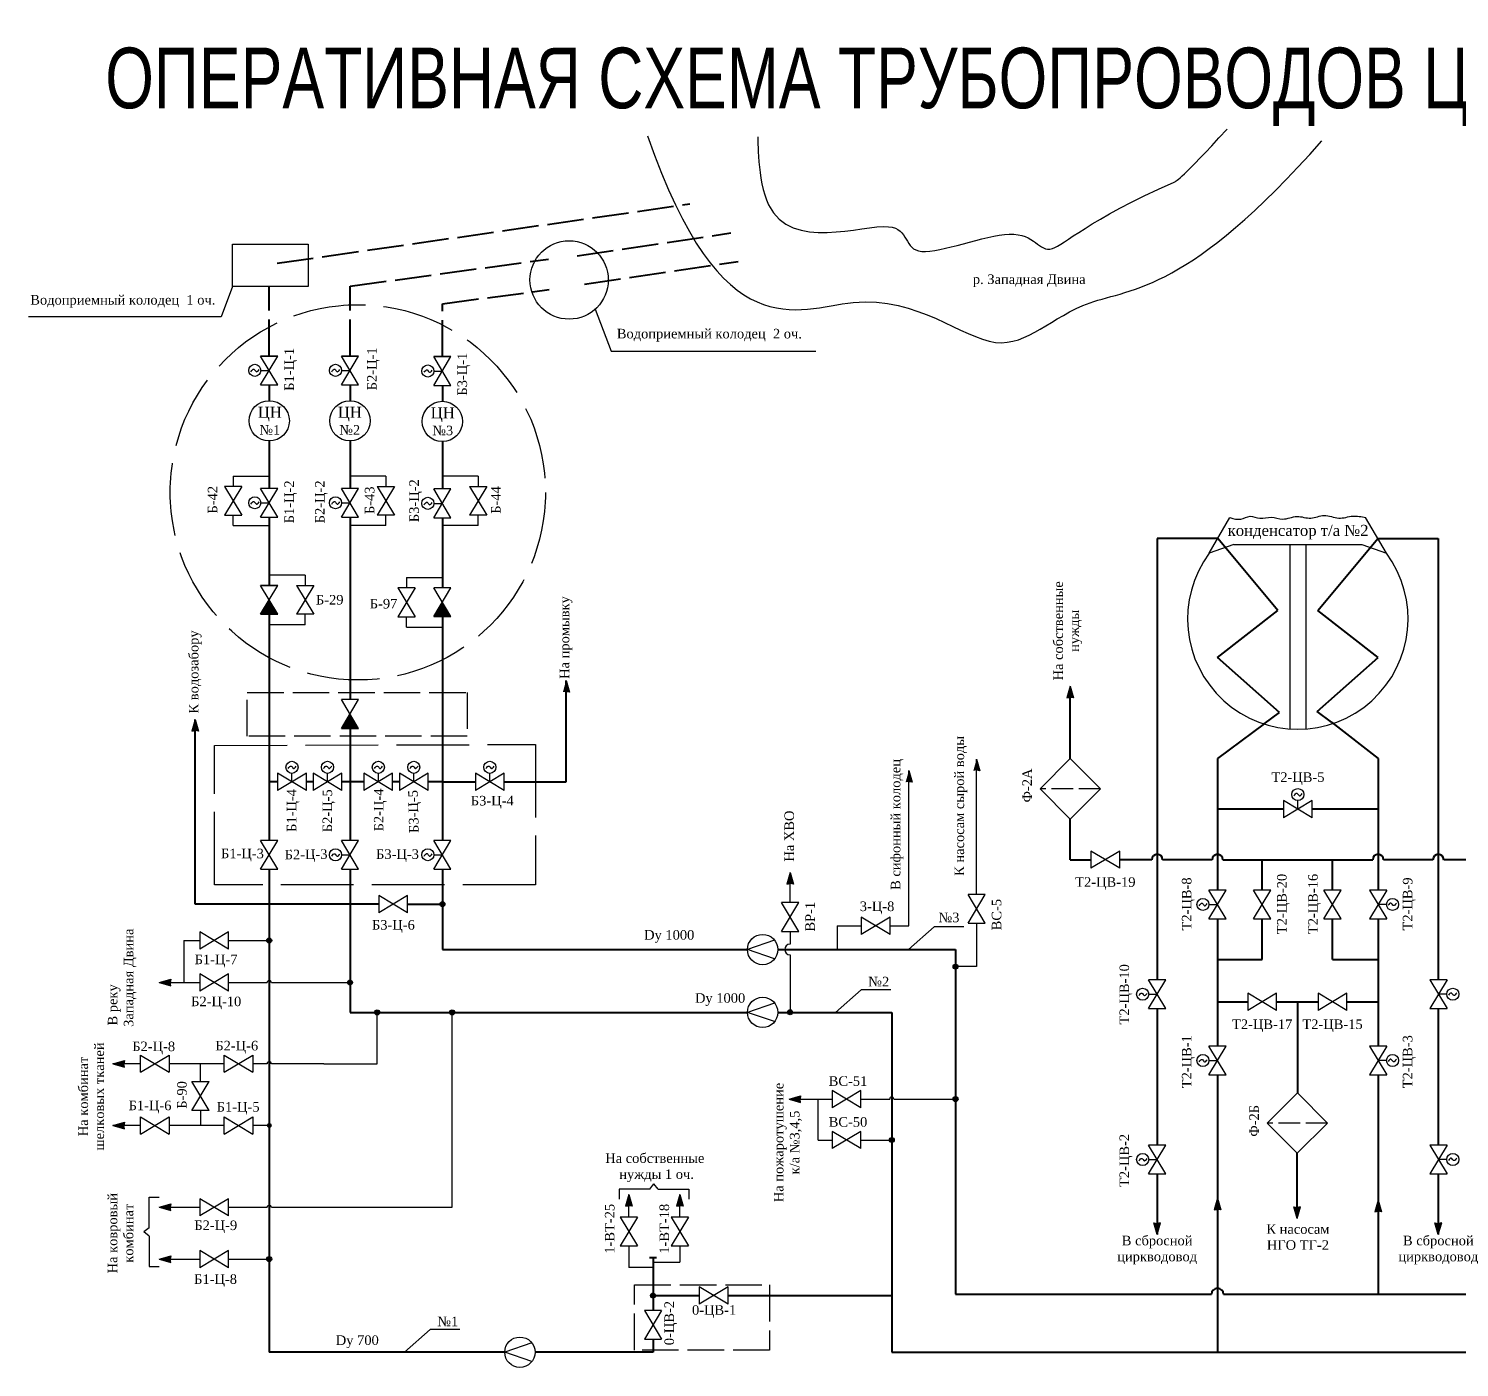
# Model space of a CAD drawing. Header units: millimetres. Extents: x 95 to 468, y 175 to 395.
# Drawn here: x 95.1 to 331, y 174.5 to 395.2 of the extents above; entities that cross this region are included whole.
import ezdxf

# ---------------------------------------------------------------- set-up
doc = ezdxf.new("R2010")
doc.units = ezdxf.units.MM
doc.linetypes.add('ACAD_ISO02W100', pattern=[15, 12, -3])
doc.styles.add('ARIAL', font='ARIAL.TTF', dxfattribs={"width": 0.9})

msp = doc.modelspace()

# ---------------------------------------------------------------- hatches: boundary and pattern name
for points in [[(136.2, 298.67), (134.78, 301.04), (133.35, 298.67)], [(133.35, 298.67), (134.78, 301.04), (136.2, 298.67)], [(164.74, 298.27), (163.32, 300.64), (161.9, 298.27)], [(148.09, 282.23), (146.67, 279.86), (149.51, 279.86)]]:
    msp.add_hatch(color=256).paths.add_polyline_path(points)
h = msp.add_hatch(color=256)
h.paths.add_polyline_path([(183.72, 285.9), (184.27, 285.82), (183.72, 287.73)])
h.paths.add_polyline_path([(183.18, 285.82), (183.72, 285.9), (183.72, 287.73)])
h = msp.add_hatch(color=256)
h.paths.add_polyline_path([(266.84, 284.97), (267.39, 284.88), (266.84, 286.8)])
h.paths.add_polyline_path([(266.29, 284.88), (266.84, 284.97), (266.84, 286.8)])
h = msp.add_hatch(color=256)
h.paths.add_polyline_path([(122.54, 279.5), (123.09, 279.41), (122.54, 281.33)])
h.paths.add_polyline_path([(121.99, 279.41), (122.54, 279.5), (122.54, 281.33)])
h = msp.add_hatch(color=256)
h.paths.add_polyline_path([(251.41, 272.95), (251.96, 272.87), (251.41, 274.79)])
h.paths.add_polyline_path([(250.86, 272.87), (251.41, 272.95), (251.41, 274.79)])
h = msp.add_hatch(color=256)
h.paths.add_polyline_path([(240.24, 271.05), (240.79, 270.97), (240.24, 272.89)])
h.paths.add_polyline_path([(239.69, 270.97), (240.24, 271.05), (240.24, 272.89)])
h = msp.add_hatch(color=256)
h.paths.add_polyline_path([(220.64, 254.26), (221.19, 254.18), (220.64, 256.09)])
h.paths.add_polyline_path([(220.09, 254.18), (220.64, 254.26), (220.64, 256.09)])
h = msp.add_hatch(color=256)
edge = h.paths.add_edge_path()
edge.add_arc((163.32, 250.87), 0.411, 0, 360)
h = msp.add_hatch(color=256)
edge = h.paths.add_edge_path()
edge.add_arc((134.77, 244.89), 0.411, 0, 360)
h = msp.add_hatch(color=256)
edge = h.paths.add_edge_path()
edge.add_arc((247.93, 240.58), 0.411, 0, 360)
h = msp.add_hatch(color=256)
h.paths.add_polyline_path([(118.46, 237.97), (118.55, 238.52), (116.63, 237.97)])
h.paths.add_polyline_path([(118.55, 237.42), (118.46, 237.97), (116.63, 237.97)])
h = msp.add_hatch(color=256)
edge = h.paths.add_edge_path()
edge.add_arc((148.09, 237.97), 0.411, 0, 360)
h = msp.add_hatch(color=256)
edge = h.paths.add_edge_path()
edge.add_arc((152.56, 233.04), 0.411, 0, 360)
h = msp.add_hatch(color=256)
edge = h.paths.add_edge_path()
edge.add_arc((164.92, 233.04), 0.411, 0, 360)
h = msp.add_hatch(color=256)
edge = h.paths.add_edge_path()
edge.add_arc((220.64, 233.06), 0.411, 0, 360)
h = msp.add_hatch(color=256)
h.paths.add_polyline_path([(110.82, 224.58), (110.9, 224.03), (108.98, 224.58)])
h.paths.add_polyline_path([(110.9, 225.13), (110.82, 224.58), (108.98, 224.58)])
h = msp.add_hatch(color=256)
h.paths.add_polyline_path([(222.3, 218.75), (222.39, 219.3), (220.47, 218.75)])
h.paths.add_polyline_path([(222.39, 218.2), (222.3, 218.75), (220.47, 218.75)])
h = msp.add_hatch(color=256)
edge = h.paths.add_edge_path()
edge.add_arc((247.93, 218.75), 0.411, 0, 360)
h = msp.add_hatch(color=256)
h.paths.add_polyline_path([(110.82, 214.41), (110.9, 213.86), (108.98, 214.41)])
h.paths.add_polyline_path([(110.9, 214.96), (110.82, 214.41), (108.98, 214.41)])
h = msp.add_hatch(color=256)
edge = h.paths.add_edge_path()
edge.add_arc((134.79, 214.4), 0.411, 0, 360)
h = msp.add_hatch(color=256)
edge = h.paths.add_edge_path()
edge.add_arc((237.41, 212), 0.411, 0, 360)
h = msp.add_hatch(color=256)
h.paths.add_polyline_path([(194.08, 201.16), (194.62, 201.08), (194.08, 203)])
h.paths.add_polyline_path([(193.53, 201.08), (194.08, 201.16), (194.08, 203)])
h = msp.add_hatch(color=256)
h.paths.add_polyline_path([(202.47, 201.16), (203.02, 201.08), (202.47, 203)])
h.paths.add_polyline_path([(201.92, 201.08), (202.47, 201.16), (202.47, 203)])
h = msp.add_hatch(color=256)
h.paths.add_polyline_path([(118.46, 200.91), (118.55, 201.46), (116.63, 200.91)])
h.paths.add_polyline_path([(118.55, 200.36), (118.46, 200.91), (116.63, 200.91)])
h = msp.add_hatch(color=256)
h.paths.add_polyline_path([(291.12, 200.57), (291.67, 200.49), (291.12, 202.41)])
h.paths.add_polyline_path([(290.57, 200.49), (291.12, 200.57), (291.12, 202.41)])
h = msp.add_hatch(color=256)
h.paths.add_polyline_path([(304.28, 200.89), (303.73, 200.97), (304.28, 199.06)])
h.paths.add_polyline_path([(304.83, 200.97), (304.28, 200.89), (304.28, 199.06)])
h = msp.add_hatch(color=256)
h.paths.add_polyline_path([(317.6, 200.27), (318.15, 200.19), (317.6, 202.11)])
h.paths.add_polyline_path([(317.05, 200.19), (317.6, 200.27), (317.6, 202.11)])
h = msp.add_hatch(color=256)
h.paths.add_polyline_path([(281.18, 198.25), (280.63, 198.33), (281.18, 196.42)])
h.paths.add_polyline_path([(281.73, 198.33), (281.18, 198.25), (281.18, 196.42)])
h = msp.add_hatch(color=256)
h.paths.add_polyline_path([(327.53, 198.25), (326.98, 198.33), (327.53, 196.42)])
h.paths.add_polyline_path([(328.08, 198.33), (327.53, 198.25), (327.53, 196.42)])
h = msp.add_hatch(color=256)
h.paths.add_polyline_path([(118.46, 192.38), (118.55, 192.93), (116.63, 192.38)])
h.paths.add_polyline_path([(118.55, 191.83), (118.46, 192.38), (116.63, 192.38)])
h = msp.add_hatch(color=256)
edge = h.paths.add_edge_path()
edge.add_arc((134.77, 192.38), 0.411, 0, 360)
h = msp.add_hatch(color=256)
edge = h.paths.add_edge_path()
edge.add_arc((198.05, 186.36), 0.411, 0, 360)

# ---------------------------------------------------------------- linework, layer by layer
at = {"linetype": 'ACAD_ISO02W100', "lineweight": 40, "ltscale": 0.5}
for p, q in [((136.1, 356.52), (204.13, 366.32)), ((185.56, 357.76), (210.9, 361.53)), ((148.09, 352.74), (180.79, 357.22)), ((186.73, 353.06), (212.07, 356.83)), ((134.77, 341.23), (134.77, 352.7)), ((148.09, 341.23), (148.09, 352.74)), ((163.32, 349.86), (180.95, 352.18)), ((163.32, 341.13), (163.32, 349.86))]:
    msp.add_line(p, q, dxfattribs=at)
for p, q in [((128.74, 352.7), (126.87, 347.72)), ((126.87, 347.72), (95.1, 347.72)), ((188.53, 348.95), (191.15, 342.01)), ((136.2, 341.23), (133.35, 341.23)), ((133.35, 336.5), (136.2, 341.23)), ((136.2, 336.5), (133.35, 341.23)), ((133.35, 341.23), (136.2, 341.23)), ((149.51, 341.23), (146.67, 341.23)), ((146.67, 336.5), (149.51, 341.23)), ((149.51, 336.5), (146.67, 341.23)), ((146.67, 341.23), (149.51, 341.23)), ((164.74, 341.13), (161.9, 341.13)), ((161.9, 336.4), (164.74, 341.13)), ((164.74, 336.4), (161.9, 341.13)), ((161.9, 341.13), (164.74, 341.13)), ((191.14, 342.01), (224.87, 342.01)), ((133.37, 338.87), (134.77, 338.87)), ((146.69, 338.87), (148.09, 338.87)), ((161.92, 338.76), (163.32, 338.76)), ((133.35, 336.5), (136.2, 336.5)), ((146.67, 336.5), (149.51, 336.5)), ((161.9, 336.4), (164.74, 336.4)), ((128.83, 321.45), (128.83, 319.74)), ((128.83, 321.45), (134.75, 321.45)), ((154, 321.45), (148.09, 321.45)), ((154, 321.45), (154, 319.74)), ((169.23, 321.45), (163.32, 321.45)), ((169.23, 321.45), (169.23, 319.74)), ((130.25, 319.74), (127.41, 319.74)), ((130.25, 319.74), (127.41, 315)), ((127.41, 319.74), (130.25, 315)), ((136.2, 319.42), (133.35, 319.42)), ((133.35, 314.68), (136.2, 319.42)), ((136.2, 314.68), (133.35, 319.42)), ((149.51, 319.42), (146.67, 319.42)), ((146.67, 314.68), (149.51, 319.42)), ((149.51, 314.68), (146.67, 319.42)), ((152.58, 319.74), (155.43, 319.74)), ((152.58, 319.74), (155.43, 315)), ((155.43, 319.74), (152.58, 315)), ((164.74, 319.32), (161.9, 319.32)), ((161.9, 314.58), (164.74, 319.32)), ((164.74, 314.58), (161.9, 319.32)), ((167.81, 319.74), (170.65, 319.74)), ((167.81, 319.74), (170.65, 315)), ((170.65, 319.74), (167.81, 315)), ((133.37, 317.05), (134.77, 317.05)), ((146.69, 317.05), (148.09, 317.05)), ((161.92, 316.95), (163.32, 316.95)), ((127.41, 315), (130.25, 315)), ((128.83, 313.28), (128.83, 315)), ((133.35, 314.68), (136.2, 314.68)), ((146.67, 314.68), (149.51, 314.68)), ((155.43, 315), (152.58, 315)), ((154, 313.28), (154, 315)), ((161.9, 314.58), (164.74, 314.58)), ((170.65, 315), (167.81, 315)), ((169.23, 313.28), (169.23, 315)), ((289.76, 308.72), (293.18, 314.59)), ((318.96, 308.72), (315.54, 314.59)), ((128.83, 313.28), (134.75, 313.28)), ((154, 313.28), (148.09, 313.28)), ((169.23, 313.28), (163.32, 313.28)), ((293.79, 310.14), (289.76, 308.72)), ((293.79, 310.14), (314.92, 310.14)), ((303.06, 310.14), (303.06, 279.75)), ((305.66, 310.14), (305.66, 279.75)), ((314.92, 310.14), (318.96, 308.72)), ((140.69, 305.12), (134.78, 305.12)), ((140.69, 305.12), (140.69, 303.4)), ((157.4, 304.72), (157.4, 303)), ((157.4, 304.72), (163.32, 304.72)), ((136.2, 303.41), (133.35, 303.41)), ((133.35, 298.67), (136.2, 303.41)), ((136.2, 298.67), (133.35, 303.41)), ((133.35, 303.41), (136.2, 303.41)), ((136.2, 298.67), (133.35, 303.41)), ((133.35, 298.67), (136.2, 303.41)), ((139.27, 303.4), (142.11, 303.4)), ((139.27, 303.4), (142.11, 298.66)), ((142.11, 303.4), (139.27, 298.66)), ((158.83, 303), (155.98, 303)), ((158.83, 303), (155.98, 298.26)), ((155.98, 303), (158.83, 298.26)), ((164.74, 303.01), (161.9, 303.01)), ((161.9, 298.27), (164.74, 303.01)), ((164.74, 298.27), (161.9, 303.01)), ((133.35, 298.67), (136.2, 298.67)), ((136.2, 298.67), (133.35, 298.67)), ((142.11, 298.66), (139.27, 298.66)), ((140.69, 296.94), (140.69, 298.66)), ((155.98, 298.26), (158.83, 298.26)), ((157.4, 296.54), (157.4, 298.26)), ((161.9, 298.27), (164.74, 298.27)), ((140.69, 296.94), (134.78, 296.94)), ((157.4, 296.54), (163.32, 296.54)), ((183.72, 287.73), (184.27, 285.82)), ((184.27, 285.82), (183.72, 285.9)), ((266.84, 286.8), (266.29, 284.88)), ((266.84, 286.8), (267.39, 284.88)), ((149.51, 284.6), (146.67, 284.6)), ((146.67, 279.86), (149.51, 284.6)), ((149.51, 279.86), (146.67, 284.6)), ((266.29, 284.88), (266.84, 284.97)), ((267.39, 284.88), (266.84, 284.97)), ((122.54, 281.33), (121.99, 279.41)), ((122.54, 281.33), (123.09, 279.41)), ((121.99, 279.41), (122.54, 279.5)), ((123.09, 279.41), (122.54, 279.5)), ((146.67, 279.86), (149.51, 279.86)), ((251.41, 252.46), (251.41, 274.79)), ((251.41, 274.79), (251.96, 272.87)), ((136.15, 272.46), (136.15, 269.62)), ((140.89, 269.62), (136.15, 272.46)), ((140.89, 272.46), (136.15, 269.62)), ((138.52, 271.04), (138.52, 272.44)), ((140.89, 269.62), (140.89, 272.46)), ((142, 272.46), (142, 269.62)), ((146.74, 269.62), (142, 272.46)), ((146.74, 272.46), (142, 269.62)), ((144.37, 271.04), (144.37, 272.44)), ((146.74, 269.62), (146.74, 272.46)), ((150.39, 272.46), (150.39, 269.62)), ((155.12, 269.62), (150.39, 272.46)), ((155.12, 272.46), (150.39, 269.62)), ((152.76, 271.04), (152.76, 272.44)), ((155.12, 269.62), (155.12, 272.46)), ((156.23, 272.46), (156.23, 269.62)), ((160.97, 269.62), (156.23, 272.46)), ((160.97, 272.46), (156.23, 269.62)), ((158.6, 271.04), (158.6, 272.44)), ((160.97, 269.62), (160.97, 272.46)), ((168.77, 272.46), (168.77, 269.62)), ((173.51, 269.62), (168.77, 272.46)), ((173.51, 272.46), (168.77, 269.62)), ((171.14, 271.04), (171.14, 272.44)), ((173.51, 269.62), (173.51, 272.46)), ((240.24, 247.31), (240.24, 272.89)), ((240.24, 272.89), (240.79, 270.97)), ((251.96, 272.87), (251.41, 272.95)), ((240.79, 270.97), (240.24, 271.05)), ((301.99, 267.96), (301.99, 265.12)), ((306.73, 265.12), (301.99, 267.96)), ((306.73, 267.96), (301.99, 265.12)), ((304.36, 266.54), (304.36, 267.94)), ((306.73, 265.12), (306.73, 267.96)), ((136.2, 261.37), (133.35, 261.37)), ((133.35, 256.63), (136.2, 261.37)), ((136.2, 256.63), (133.35, 261.37)), ((149.51, 261.37), (146.67, 261.37)), ((146.67, 256.63), (149.51, 261.37)), ((149.51, 256.63), (146.67, 261.37)), ((164.74, 261.39), (161.9, 261.39)), ((161.9, 256.66), (164.74, 261.39)), ((164.74, 256.66), (161.9, 261.39)), ((270.26, 259.63), (270.26, 256.79)), ((275, 256.79), (270.26, 259.63)), ((275, 259.63), (270.26, 256.79)), ((275, 256.79), (275, 259.63)), ((146.69, 259), (148.09, 259)), ((161.92, 259.03), (163.32, 259.03)), ((133.35, 256.63), (136.2, 256.63)), ((146.67, 256.63), (149.51, 256.63)), ((161.9, 256.66), (164.74, 256.66)), ((220.64, 256.09), (220.09, 254.18)), ((220.64, 256.09), (221.19, 254.18)), ((220.09, 254.18), (220.64, 254.26)), ((220.64, 251.13), (220.64, 254.26)), ((221.19, 254.18), (220.64, 254.26)), ((252.83, 252.46), (249.99, 252.46)), ((249.99, 247.72), (252.83, 252.46)), ((252.83, 247.72), (249.99, 252.46)), ((292.54, 253.21), (289.69, 253.21)), ((289.69, 248.47), (292.54, 253.21)), ((292.54, 248.47), (289.69, 253.21)), ((299.91, 253.21), (297.06, 253.21)), ((297.06, 248.47), (299.91, 253.21)), ((299.91, 248.47), (297.06, 253.21)), ((311.51, 253.21), (308.66, 253.21)), ((308.66, 248.47), (311.51, 253.21)), ((311.51, 248.47), (308.66, 253.21)), ((319.02, 253.21), (316.18, 253.21)), ((319.02, 253.21), (316.18, 248.47)), ((316.18, 253.21), (319.02, 248.47)), ((152.83, 252.29), (152.83, 249.45)), ((157.57, 249.45), (152.83, 252.29)), ((157.57, 252.29), (152.83, 249.45)), ((157.57, 249.45), (157.57, 252.29)), ((222.07, 251.13), (219.22, 251.13)), ((219.22, 246.39), (222.07, 251.13)), ((222.07, 246.39), (219.22, 251.13)), ((289.72, 250.84), (291.12, 250.84)), ((319, 250.84), (317.6, 250.84)), ((232.39, 248.73), (232.39, 245.89)), ((237.13, 245.89), (232.39, 248.73)), ((237.13, 248.73), (232.39, 245.89)), ((237.13, 245.89), (237.13, 248.73)), ((249.99, 247.72), (252.83, 247.72)), ((251.41, 247.72), (251.41, 240.58)), ((289.69, 248.47), (292.54, 248.47)), ((297.06, 248.47), (299.91, 248.47)), ((308.66, 248.47), (311.51, 248.47)), ((316.18, 248.47), (319.02, 248.47)), ((123.31, 246.31), (123.31, 243.46)), ((128.05, 243.46), (123.31, 246.31)), ((128.05, 246.31), (123.31, 243.46)), ((128.05, 243.46), (128.05, 246.31)), ((219.22, 246.39), (222.07, 246.39)), ((220.64, 246.39), (220.64, 244.28)), ((228.42, 247.31), (232.39, 247.31)), ((228.42, 247.31), (228.42, 243.33)), ((237.13, 247.31), (240.24, 247.31)), ((244.39, 247.12), (240.16, 243.4)), ((249.27, 247.12), (244.39, 247.12)), ((120.71, 244.89), (123.31, 244.89)), ((120.71, 244.89), (120.71, 237.97)), ((128.05, 244.89), (134.77, 244.89)), ((218.09, 244.93), (213.62, 243.4)), ((218.09, 241.86), (213.62, 243.4)), ((220.64, 242.51), (220.64, 233.04)), ((116.63, 237.97), (118.55, 238.52)), ((118.55, 238.52), (118.46, 237.97)), ((123.31, 239.39), (123.31, 236.55)), ((128.05, 236.55), (123.31, 239.39)), ((128.05, 239.39), (123.31, 236.55)), ((128.05, 236.55), (128.05, 239.39)), ((251.41, 240.58), (247.93, 240.58)), ((282.6, 238.4), (279.76, 238.4)), ((279.76, 233.66), (282.6, 238.4)), ((282.6, 233.66), (279.76, 238.4)), ((328.96, 238.4), (326.11, 238.4)), ((328.96, 238.4), (326.11, 233.66)), ((326.11, 238.4), (328.96, 233.66)), ((116.63, 237.97), (123.31, 237.97)), ((116.63, 237.97), (118.55, 237.42)), ((118.55, 237.42), (118.46, 237.97)), ((128.05, 237.97), (134.43, 237.97)), ((135.12, 237.97), (148.09, 237.97)), ((232.37, 236.76), (228.14, 233.04)), ((237.25, 236.76), (232.37, 236.76)), ((279.78, 236.03), (281.18, 236.03)), ((296.12, 236.19), (296.12, 233.35)), ((300.86, 233.35), (296.12, 236.19)), ((300.86, 236.19), (296.12, 233.35)), ((300.86, 233.35), (300.86, 236.19)), ((307.72, 236.19), (307.72, 233.35)), ((312.46, 233.35), (307.72, 236.19)), ((312.46, 236.19), (307.72, 233.35)), ((312.46, 233.35), (312.46, 236.19)), ((328.93, 236.03), (327.53, 236.03)), ((218.09, 234.58), (213.62, 233.04)), ((279.76, 233.66), (282.6, 233.66)), ((326.11, 233.66), (328.96, 233.66)), ((152.56, 224.58), (152.56, 233.04)), ((164.92, 200.91), (164.92, 233.04)), ((218.09, 231.51), (213.62, 233.04)), ((292.54, 227.47), (289.69, 227.47)), ((289.69, 222.73), (292.54, 227.47)), ((292.54, 222.73), (289.69, 227.47)), ((319.02, 227.47), (316.18, 227.47)), ((319.02, 227.47), (316.18, 222.73)), ((316.18, 227.47), (319.02, 222.73)), ((108.98, 224.58), (110.9, 225.13)), ((113.52, 224.58), (108.98, 224.58)), ((108.98, 224.58), (110.9, 224.03)), ((110.9, 225.13), (110.82, 224.58)), ((110.9, 224.03), (110.82, 224.58)), ((113.52, 223.16), (113.52, 226.01)), ((113.52, 223.16), (118.26, 226.01)), ((113.52, 226.01), (118.26, 223.16)), ((118.26, 226.01), (118.26, 223.16)), ((127.32, 224.58), (118.26, 224.58)), ((123.44, 221.62), (123.44, 224.58)), ((127.32, 223.16), (127.32, 226.01)), ((127.32, 223.16), (132.06, 226.01)), ((127.32, 226.01), (132.06, 223.16)), ((132.06, 226.01), (132.06, 223.16)), ((134.43, 224.58), (132.06, 224.58)), ((143.79, 224.58), (135.12, 224.58)), ((143.79, 224.58), (152.56, 224.58)), ((289.72, 225.1), (291.12, 225.1)), ((319, 225.1), (317.6, 225.1)), ((289.69, 222.73), (292.54, 222.73)), ((316.18, 222.73), (319.02, 222.73)), ((122.02, 221.62), (124.86, 221.62)), ((124.86, 216.88), (122.02, 221.62)), ((122.02, 216.88), (124.86, 221.62)), ((227.6, 220.17), (227.6, 217.32)), ((232.34, 217.32), (227.6, 220.17)), ((232.34, 220.17), (227.6, 217.32)), ((232.34, 217.32), (232.34, 220.17)), ((220.47, 218.75), (222.39, 219.3)), ((220.47, 218.75), (227.6, 218.75)), ((220.47, 218.75), (222.39, 218.2)), ((222.39, 219.3), (222.3, 218.75)), ((222.39, 218.2), (222.3, 218.75)), ((225.27, 212), (225.27, 218.75)), ((232.34, 218.75), (237.07, 218.75)), ((237.75, 218.75), (247.93, 218.75)), ((108.98, 214.41), (110.9, 214.96)), ((110.9, 214.96), (110.82, 214.41)), ((113.52, 212.99), (113.52, 215.83)), ((113.52, 212.99), (118.26, 215.83)), ((113.52, 215.83), (118.26, 212.99)), ((118.26, 215.83), (118.26, 212.99)), ((124.86, 216.88), (122.02, 216.88)), ((123.44, 216.88), (123.44, 214.41)), ((127.32, 212.99), (127.32, 215.83)), ((127.32, 212.99), (132.06, 215.83)), ((127.32, 215.83), (132.06, 212.99)), ((132.06, 215.83), (132.06, 212.99)), ((113.52, 214.41), (108.98, 214.41)), ((108.98, 214.41), (110.9, 213.86)), ((110.9, 213.86), (110.82, 214.41)), ((127.32, 214.41), (118.26, 214.41)), ((134.77, 214.41), (132.06, 214.41)), ((227.6, 213.42), (227.6, 210.58)), ((232.34, 210.58), (227.6, 213.42)), ((232.34, 213.42), (227.6, 210.58)), ((232.34, 210.58), (232.34, 213.42)), ((225.27, 212), (227.6, 212)), ((232.34, 212), (237.41, 212)), ((282.6, 211.16), (279.76, 211.16)), ((279.76, 206.42), (282.6, 211.16)), ((282.6, 206.42), (279.76, 211.16)), ((328.96, 211.16), (326.11, 211.16)), ((328.96, 211.16), (326.11, 206.42)), ((326.11, 211.16), (328.96, 206.42)), ((279.78, 208.79), (281.18, 208.79)), ((328.93, 208.79), (327.53, 208.79)), ((279.76, 206.42), (282.6, 206.42)), ((326.11, 206.42), (328.96, 206.42)), ((197.52, 203.89), (192.49, 203.89)), ((192.49, 203.89), (192.49, 202.25)), ((194.08, 203), (193.53, 201.08)), ((194.08, 199.28), (194.08, 203)), ((194.08, 203), (194.62, 201.08)), ((197.52, 203.89), (198.21, 204.76)), ((198.9, 203.89), (198.21, 204.76)), ((198.9, 203.89), (203.93, 203.89)), ((202.47, 203), (201.92, 201.08)), ((202.47, 199.28), (202.47, 203)), ((202.47, 203), (203.02, 201.08)), ((203.93, 203.89), (203.93, 202.25)), ((114.96, 197.55), (114.96, 202.58)), ((114.96, 202.58), (116.6, 202.58)), ((116.63, 200.91), (118.55, 201.46)), ((116.63, 200.91), (123.31, 200.91)), ((116.63, 200.91), (118.55, 200.36)), ((118.55, 201.46), (118.46, 200.91)), ((118.55, 200.36), (118.46, 200.91)), ((123.31, 202.33), (123.31, 199.49)), ((128.05, 199.49), (123.31, 202.33)), ((128.05, 202.33), (123.31, 199.49)), ((128.05, 199.49), (128.05, 202.33)), ((128.05, 200.91), (134.43, 200.91)), ((135.12, 200.91), (164.92, 200.91)), ((193.53, 201.08), (194.08, 201.16)), ((194.62, 201.08), (194.08, 201.16)), ((201.92, 201.08), (202.47, 201.16)), ((203.02, 201.08), (202.47, 201.16)), ((291.12, 202.41), (290.57, 200.49)), ((290.57, 200.49), (291.12, 200.57)), ((291.12, 202.41), (291.67, 200.49)), ((291.67, 200.49), (291.12, 200.57)), ((304.28, 199.06), (303.73, 200.97)), ((303.73, 200.97), (304.28, 200.89)), ((304.28, 199.06), (304.83, 200.97)), ((304.83, 200.97), (304.28, 200.89)), ((317.6, 202.11), (317.05, 200.19)), ((317.6, 202.11), (318.15, 200.19)), ((195.5, 199.28), (192.65, 199.28)), ((195.5, 199.28), (192.65, 194.54)), ((192.65, 199.28), (195.5, 194.54)), ((203.89, 199.28), (201.04, 199.28)), ((203.89, 199.28), (201.04, 194.54)), ((201.04, 199.28), (203.89, 194.54)), ((281.18, 196.42), (280.63, 198.33)), ((280.63, 198.33), (281.18, 198.25)), ((281.18, 196.42), (281.73, 198.33)), ((281.73, 198.33), (281.18, 198.25)), ((317.05, 200.19), (317.6, 200.27)), ((318.15, 200.19), (317.6, 200.27)), ((327.53, 196.42), (326.98, 198.33)), ((326.98, 198.33), (327.53, 198.25)), ((327.53, 196.42), (328.08, 198.33)), ((328.08, 198.33), (327.53, 198.25)), ((114.96, 197.55), (114.09, 196.85)), ((114.96, 196.16), (114.09, 196.85)), ((114.96, 196.16), (114.96, 191.13)), ((123.31, 193.8), (123.31, 190.95)), ((128.05, 190.95), (123.31, 193.8)), ((128.05, 193.8), (123.31, 190.95)), ((128.05, 190.95), (128.05, 193.8)), ((192.65, 194.54), (195.5, 194.54)), ((194.08, 194.54), (194.08, 190.98)), ((201.04, 194.54), (203.89, 194.54)), ((202.47, 194.54), (202.47, 191.89)), ((114.96, 191.13), (116.6, 191.13)), ((116.63, 192.38), (118.55, 192.93)), ((116.63, 192.38), (123.31, 192.38)), ((116.63, 192.38), (118.55, 191.83)), ((118.55, 192.93), (118.46, 192.38)), ((118.55, 191.83), (118.46, 192.38)), ((128.05, 192.38), (134.77, 192.38)), ((198.05, 191.89), (202.47, 191.89)), ((198.05, 190.98), (194.08, 190.98)), ((205.68, 187.78), (205.68, 184.94)), ((210.42, 184.94), (205.68, 187.78)), ((210.42, 187.78), (205.68, 184.94)), ((210.42, 184.94), (210.42, 187.78)), ((199.47, 183.91), (196.63, 183.91)), ((199.47, 183.91), (196.63, 179.17)), ((196.63, 183.91), (199.47, 179.17)), ((161.32, 180.74), (157.09, 177.02)), ((166.2, 180.74), (161.32, 180.74)), ((178.08, 178.56), (173.6, 177.02)), ((178.08, 175.49), (173.6, 177.02)), ((196.63, 179.17), (199.47, 179.17))]:
    msp.add_line(p, q)
at = {"lineweight": 40}
for p, q in [((134.77, 336.5), (134.77, 333.87)), ((148.09, 336.5), (148.09, 333.87)), ((163.32, 336.4), (163.32, 333.76)), ((134.77, 327.23), (134.77, 319.42)), ((148.09, 327.23), (148.09, 319.42)), ((163.32, 327.13), (163.32, 319.32)), ((134.77, 314.68), (134.78, 303.41)), ((148.09, 314.68), (148.09, 284.6)), ((163.32, 314.58), (163.32, 303.01)), ((291.18, 311.16), (281.18, 311.16)), ((281.18, 311.16), (281.18, 238.4)), ((301.05, 299.31), (291.18, 311.16)), ((307.66, 299.31), (317.53, 311.16)), ((317.53, 311.16), (327.53, 311.16)), ((327.53, 311.16), (327.53, 238.4)), ((134.78, 298.67), (134.77, 279.86)), ((163.32, 298.27), (163.32, 279.86)), ((291.12, 291.55), (301.05, 299.31)), ((317.6, 291.55), (307.66, 299.31)), ((301.35, 282.45), (291.12, 291.55)), ((307.54, 282.62), (317.6, 291.55)), ((183.72, 271.04), (183.72, 287.73)), ((266.85, 274.87), (266.84, 284.97)), ((122.54, 250.87), (122.54, 281.33)), ((298.8, 280.58), (301.35, 282.45)), ((309.91, 280.88), (307.54, 282.62)), ((309.91, 280.88), (317.6, 274.88)), ((134.77, 279.86), (134.77, 261.37)), ((148.09, 279.86), (148.09, 261.37)), ((163.32, 279.86), (163.32, 261.39)), ((298.8, 280.58), (291.12, 274.88)), ((291.12, 274.88), (291.12, 253.21)), ((317.6, 274.88), (317.6, 253.21)), ((136.15, 271.04), (134.77, 271.04)), ((142, 271.04), (140.89, 271.04)), ((150.39, 271.04), (146.74, 271.04)), ((156.23, 271.04), (155.12, 271.04)), ((163.32, 271.04), (160.97, 271.04)), ((163.32, 271.04), (168.77, 271.04)), ((173.51, 271.04), (183.72, 271.04)), ((266.84, 258.21), (266.84, 264.91)), ((301.99, 266.54), (291.12, 266.54)), ((317.6, 266.54), (306.73, 266.54)), ((266.84, 258.21), (270.26, 258.21)), ((280.3, 258.21), (275, 258.21)), ((290.23, 258.21), (282.07, 258.21)), ((292, 258.21), (316.71, 258.21)), ((298.49, 253.21), (298.49, 258.21)), ((310.09, 253.21), (310.09, 258.21)), ((326.65, 258.21), (318.48, 258.21)), ((333.63, 258.21), (328.42, 258.21)), ((134.77, 256.63), (134.77, 177.02)), ((148.09, 256.63), (148.09, 233.04)), ((163.32, 256.66), (163.32, 243.4)), ((152.83, 250.87), (122.54, 250.87)), ((157.57, 250.87), (163.32, 250.87)), ((291.12, 248.47), (291.12, 227.47)), ((298.49, 241.77), (298.49, 248.47)), ((310.09, 241.77), (310.09, 248.47)), ((317.6, 248.47), (317.6, 227.47)), ((163.32, 243.4), (213.62, 243.4)), ((218.62, 243.4), (247.93, 243.4)), ((247.93, 243.4), (247.93, 186.57)), ((291.12, 241.77), (298.49, 241.77)), ((310.09, 241.77), (317.6, 241.77)), ((281.18, 233.66), (281.18, 211.16)), ((291.12, 234.77), (296.12, 234.77)), ((300.86, 234.77), (307.72, 234.77)), ((304.29, 234.77), (304.29, 219.77)), ((312.46, 234.77), (317.46, 234.77)), ((327.53, 233.66), (327.53, 211.16)), ((148.09, 233.04), (213.62, 233.04)), ((218.62, 233.04), (237.41, 233.04)), ((237.41, 233.04), (237.41, 177.02)), ((291.12, 222.73), (291.12, 177.02)), ((317.6, 222.73), (317.6, 186.57)), ((304.28, 200.89), (304.28, 209.81)), ((281.18, 206.42), (281.18, 196.42)), ((327.53, 206.42), (327.53, 196.42)), ((197.46, 192.62), (198.65, 192.62)), ((198.05, 192.62), (198.05, 183.91)), ((198.05, 186.36), (205.68, 186.36)), ((210.42, 186.36), (237.41, 186.36)), ((247.93, 186.57), (290.12, 186.57)), ((292.12, 186.57), (467.24, 186.57)), ((173.6, 177.02), (134.77, 177.02)), ((198.05, 177.02), (178.6, 177.02)), ((198.05, 179.17), (198.05, 177.02)), ((237.41, 177.02), (467.97, 177.02))]:
    msp.add_line(p, q, dxfattribs=at)
at = {"linetype": 'ACAD_ISO02W100', "ltscale": 0.3}
for p, q in [((271.83, 269.89), (261.87, 269.89)), ((309.27, 214.79), (299.31, 214.79))]:
    msp.add_line(p, q, dxfattribs=at)
for points in [[(128.74, 359.65), (141.21, 359.65), (141.21, 352.7), (128.74, 352.7)], [(271.83, 269.89), (266.84, 264.91), (261.87, 269.89), (266.85, 274.87)], [(309.27, 214.79), (304.28, 209.81), (299.3, 214.79), (304.29, 219.77)]]:
    msp.add_lwpolyline(points, close=True)
at = {"linetype": 'ACAD_ISO02W100', "ltscale": 0.5}
for points in [[(131.16, 285.79), (167.39, 285.79), (167.39, 278.57), (131.16, 278.57)], [(194.99, 188.11), (217.26, 188.11), (217.26, 177.38), (194.99, 177.38)]]:
    msp.add_lwpolyline(points, close=True, dxfattribs=at)
at = {"linetype": 'ACAD_ISO02W100'}
msp.add_lwpolyline([(125.75, 277.06), (178.69, 277.19), (178.69, 254.09), (125.75, 254.09)], close=True, dxfattribs=at)
for centre, radius in [((184.22, 353.77), 6.46), ((132.38, 338.87), 0.996), ((145.69, 338.87), 0.996), ((160.92, 338.76), 0.996), ((134.77, 330.55), 3.32), ((148.09, 330.55), 3.32), ((163.32, 330.45), 3.32), ((132.38, 317.05), 0.996), ((145.69, 317.05), 0.996), ((160.92, 316.95), 0.996), ((138.52, 273.44), 0.996), ((144.37, 273.44), 0.996), ((152.76, 273.44), 0.996), ((158.6, 273.44), 0.996), ((171.14, 273.44), 0.996), ((304.36, 268.94), 0.996), ((145.69, 259), 0.996), ((160.92, 259.03), 0.996), ((163.32, 250.87), 0.411), ((288.72, 250.84), 0.996), ((319.99, 250.84), 0.996), ((216.12, 243.4), 2.5), ((134.77, 244.89), 0.411), ((247.93, 240.58), 0.411), ((148.09, 237.97), 0.411), ((278.78, 236.03), 0.996), ((329.93, 236.03), 0.996), ((216.12, 233.04), 2.5), ((152.56, 233.04), 0.411), ((164.92, 233.04), 0.411), ((220.64, 233.06), 0.411), ((288.72, 225.1), 0.996), ((319.99, 225.1), 0.996), ((247.93, 218.75), 0.411), ((237.41, 212), 0.411), ((278.78, 208.79), 0.996), ((329.93, 208.79), 0.996), ((134.77, 192.38), 0.411), ((198.05, 186.36), 0.411), ((176.1, 177.02), 2.5)]:
    msp.add_circle(centre, radius)
msp.add_circle((149.38, 318.76), 30.93, dxfattribs=at)
for centre, radius, start, end in [((304.36, 297.89), 18.18, 143.4237, 36.5763), ((220.64, 243.4), 0.885, 90, 270), ((134.77, 237.97), 0.342, 0, 180), ((134.77, 224.58), 0.342, 0, 180), ((237.41, 218.75), 0.342, 0, 180), ((134.77, 200.91), 0.342, 0, 180)]:
    msp.add_arc(centre, radius, start, end)
at = {"lineweight": 40}
for centre, radius, start in [((281.18, 258.21), 0.885, 360), ((291.12, 258.21), 0.885, 360), ((317.6, 258.21), 0.885, 360), ((327.53, 258.21), 0.885, 360), ((291.12, 186.57), 1, 0)]:
    msp.add_arc(centre, radius, start, 180, dxfattribs=at)
for points, knots in [([(197.12, 377.53), (209.49, 342.07), (235.46, 357.17), (255.63, 337.67), (267.78, 352.85), (286.48, 351.91), (308.33, 376.7)], [0, 0, 0, 0, 12.298271, 26.294989, 39.379772, 53.167568, 53.167568, 53.167568, 53.167568]), ([(215.34, 377.37), (215.34, 377.37), (214.88, 356.05), (241.78, 366.6), (238.18, 355.25), (260.78, 364.43), (261.99, 355.32), (269.66, 363.65), (285.11, 370.42), (292.71, 378.62)], [0, 0, 0, 0, 7.454949, 22.036014, 33.636765, 45.30924, 58.097947, 69.611207, 70.065087, 70.065087, 70.065087, 70.065087])]:
    msp.add_open_spline(points, degree=3, knots=knots)
for points in [[(131.75, 338.65), (132.26, 339.06), (132.65, 338.65), (133.09, 339.01)], [(145.07, 338.65), (145.58, 339.06), (145.97, 338.65), (146.41, 339.01)], [(160.3, 338.55), (160.81, 338.96), (161.19, 338.55), (161.64, 338.91)], [(131.75, 316.83), (132.26, 317.24), (132.65, 316.83), (133.09, 317.19)], [(145.07, 316.83), (145.58, 317.24), (145.97, 316.83), (146.41, 317.19)], [(160.3, 316.73), (160.81, 317.14), (161.19, 316.73), (161.64, 317.09)], [(293.18, 314.59), (294.95, 314.36), (296.48, 314.82), (298.12, 314.48), (299.98, 314.65), (301.87, 314.36), (304.23, 314.79), (306.51, 314.51), (308.68, 314.97), (311.12, 314.51), (313.44, 314.85), (315.54, 314.59)], [(137.88, 273.24), (138.39, 273.65), (138.78, 273.25), (139.22, 273.6)], [(143.73, 273.24), (144.24, 273.65), (144.62, 273.25), (145.07, 273.6)], [(152.12, 273.24), (152.63, 273.65), (153.01, 273.25), (153.46, 273.6)], [(157.96, 273.24), (158.47, 273.65), (158.86, 273.25), (159.3, 273.6)], [(170.5, 273.24), (171.01, 273.65), (171.4, 273.25), (171.84, 273.6)], [(303.72, 268.74), (304.23, 269.15), (304.62, 268.75), (305.06, 269.1)], [(145.07, 258.78), (145.58, 259.19), (145.97, 258.78), (146.41, 259.14)], [(160.3, 258.81), (160.81, 259.22), (161.19, 258.81), (161.64, 259.17)], [(288.1, 250.62), (288.6, 251.03), (288.99, 250.62), (289.44, 250.98)], [(320.62, 251.06), (320.11, 250.65), (319.72, 251.06), (319.28, 250.7)], [(278.16, 235.81), (278.67, 236.22), (279.06, 235.81), (279.5, 236.17)], [(330.56, 236.25), (330.05, 235.84), (329.66, 236.24), (329.21, 235.89)], [(288.1, 224.88), (288.6, 225.29), (288.99, 224.88), (289.44, 225.24)], [(320.62, 225.32), (320.11, 224.91), (319.72, 225.32), (319.28, 224.96)], [(278.16, 208.57), (278.67, 208.98), (279.06, 208.57), (279.5, 208.93)], [(330.56, 209.01), (330.05, 208.6), (329.66, 209.01), (329.21, 208.65)]]:
    msp.add_spline(points, degree=3)

# ---------------------------------------------------------------- texts
at = {"insert": (284.58, 385.62), "char_height": 10, "width": 395, "attachment_point": 5, "style": 'ARIAL'}
msp.add_mtext('{\\fArial Narrow|b0|i0|c204|p34;ОПЕРАТИВНАЯ СХЕМА\\fArial Narrow|b0|i0|c0|p34; \\fArial Narrow|b0|i0|c204|p34;ТРУБОПРОВОДОВ ЦИРКУЛЯЦИОННОЙ ВОДЫ}', dxfattribs=at)
for s, insert, char_height, width, attachment_point in [('{\\fTimes New Roman|b0|i0|c204|p18;р. Западная Двина}', (269.37, 353.64), 1.5795, 22.5911, 6), ('{\\fTimes New Roman|b0|i0|c204|p18;Водоприемный колодец  1 оч.}', (125.89, 350.24), 1.5795, 33.0039, 6), ('{\\fTimes New Roman|b0|i0|c204|p18;Водоприемный колодец  2 оч.}', (222.6, 344.67), 1.5795, 33.0039, 6), ('{\\fTimes New Roman|b0|i0|c204|p18;\\H0.8642x;ЦН\\H1.157x;\\P\\H0.7407x;№1}', (134.87, 330.58), 2.106, 8.6726, 5), ('{\\fTimes New Roman|b0|i0|c204|p18;\\H0.8642x;ЦН\\P\\H0.857x;№2}', (148.05, 330.58), 2.106, 8.6726, 5), ('{\\fTimes New Roman|b0|i0|c204|p18;\\H0.8642x;ЦН\\P\\H0.857x;№3}', (163.38, 330.47), 2.106, 8.6726, 5), ('{\\fTimes New Roman|b0|i0|c204|p18;\\H0.8642x;конденсатор т/а №\\fTimes New Roman|b0|i0|c0|p18;2}', (304.41, 312.2), 2.106, 27.2025, 5), ('{\\fTimes New Roman|b0|i0|c204|p18;Б-\\fTimes New Roman|b0|i0|c0|p18;29}', (142.47, 301.85), 1.5795, 7.5635, 1), ('{\\fTimes New Roman|b0|i0|c204|p18;Б-97}', (151.35, 301.2), 1.5795, 7.5635, 1), ('{\\fTimes New Roman|b0|i0|c204|p18;Т\\fTimes New Roman|b0|i0|c0|p18;2-\\fTimes New Roman|b0|i0|c204|p18;ЦВ\\fTimes New Roman|b0|i0|c0|p18;-5}', (304.39, 271.56), 1.5795, 10.8839, 5), ('{\\fTimes New Roman|b0|i0|c204|p18;Б\\fTimes New Roman|b0|i0|c0|p18;3-\\fTimes New Roman|b0|i0|c204|p18;Ц\\fTimes New Roman|b0|i0|c0|p18;-4}', (168.01, 268.73), 1.5795, 8.2118, 1), ('{\\fTimes New Roman|b0|i0|c204|p18;Б1-Ц-\\fTimes New Roman|b0|i0|c0|p18;3}', (126.82, 260.02), 1.5795, 7.5635, 1), ('{\\fTimes New Roman|b0|i0|c204|p18;Б3-Ц-\\fTimes New Roman|b0|i0|c0|p18;3}', (152.39, 259.92), 1.5795, 7.5635, 1), ('{\\fTimes New Roman|b0|i0|c204|p18;Т\\fTimes New Roman|b0|i0|c0|p18;2-\\fTimes New Roman|b0|i0|c204|p18;ЦВ\\fTimes New Roman|b0|i0|c0|p18;-1\\fTimes New Roman|b0|i0|c204|p18;9}', (272.63, 254.27), 1.5795, 9.0801, 5), ('{\\fTimes New Roman|b0|i0|c204|p18;3-Ц-8}', (234.99, 250.27), 1.5795, 21.0675, 5), ('{\\fTimes New Roman|b0|i0|c204|p18;Б3-Ц-6}', (151.71, 248.26), 1.5795, 8.2118, 1), ('{\\fTimes New Roman|b0|i0|c204|p18;№3}', (246.84, 248.68), 1.5795, 21.0675, 5), ('{\\fTimes New Roman|b0|i0|c0|p18;Dу 1000}', (200.72, 245.56), 1.5795, 21.0675, 5), ('{\\fTimes New Roman|b0|i0|c204|p18;Б1-Ц-7}', (122.47, 242.56), 1.5795, 8.2118, 1), ('{\\fTimes New Roman|b0|i0|c204|p18;№2}', (235.26, 238.12), 1.5795, 21.0675, 5), ('{\\fTimes New Roman|b0|i0|c0|p18;Dу 1000}', (209.11, 235.15), 1.5795, 21.0675, 5), ('{\\fTimes New Roman|b0|i0|c204|p18;Б2-Ц-10}', (121.9, 235.64), 1.5795, 8.2118, 1), ('{\\fTimes New Roman|b0|i0|c204|p18;Т\\fTimes New Roman|b0|i0|c0|p18;2-\\fTimes New Roman|b0|i0|c204|p18;ЦВ\\fTimes New Roman|b0|i0|c0|p18;-17}', (298.49, 230.83), 1.5795, 9.0801, 5), ('{\\fTimes New Roman|b0|i0|c204|p18;Т\\fTimes New Roman|b0|i0|c0|p18;2-\\fTimes New Roman|b0|i0|c204|p18;ЦВ\\fTimes New Roman|b0|i0|c0|p18;-15}', (310.09, 230.83), 1.5795, 9.0801, 5), ('{\\fTimes New Roman|b0|i0|c204|p18;Б\\fTimes New Roman|b0|i0|c0|p18;2-\\fTimes New Roman|b0|i0|c204|p18;Ц\\fTimes New Roman|b0|i0|c0|p18;-8}', (119.25, 228.23), 1.5795, 8.2118, 3), ('{\\fTimes New Roman|b0|i0|c204|p18;Б\\fTimes New Roman|b0|i0|c0|p18;2-\\fTimes New Roman|b0|i0|c204|p18;Ц\\fTimes New Roman|b0|i0|c0|p18;-6}', (132.95, 228.35), 1.5795, 8.2118, 3), ('{\\fTimes New Roman|b0|i0|c204|p18;ВС-51}', (230.2, 221.71), 1.5795, 21.0675, 5), ('{\\fTimes New Roman|b0|i0|c204|p18;Б1\\fTimes New Roman|b0|i0|c0|p18;-\\fTimes New Roman|b0|i0|c204|p18;Ц\\fTimes New Roman|b0|i0|c0|p18;-6}', (118.65, 218.49), 1.5795, 8.2118, 3), ('{\\fTimes New Roman|b0|i0|c204|p18;Б1\\fTimes New Roman|b0|i0|c0|p18;-\\fTimes New Roman|b0|i0|c204|p18;Ц\\fTimes New Roman|b0|i0|c0|p18;-5}', (133.18, 218.26), 1.5795, 8.2118, 3), ('{\\fTimes New Roman|b0|i0|c204|p18;ВС-50}', (230.2, 214.97), 1.5795, 21.0675, 5), ('{\\fTimes New Roman|b0|i0|c204|p18;На собственные\\P нужды 1 оч.}', (198.34, 207.44), 1.5795, 28.4668, 5), ('{\\fTimes New Roman|b0|i0|c204|p18;Б2-Ц-9}', (122.42, 198.74), 1.5795, 8.2118, 1), ('{\\fTimes New Roman|b0|i0|c204|p18;В сбросной \\fTimes New Roman|b0|i0|c0|p18;\\P\\fTimes New Roman|b0|i0|c204|p18;циркводовод}', (281.17, 193.86), 1.5795, 16.5558, 5), ('{\\fTimes New Roman|b0|i0|c204|p18;К насосам \\PНГО ТГ-2}', (304.38, 196), 1.5795, 21.2495, 5), ('{\\fTimes New Roman|b0|i0|c204|p18;В сбросной \\fTimes New Roman|b0|i0|c0|p18;\\P\\fTimes New Roman|b0|i0|c204|p18;циркводовод}', (327.53, 193.86), 1.5795, 16.5558, 5), ('{\\fTimes New Roman|b0|i0|c204|p18;Б1-Ц-8}', (122.39, 189.86), 1.5795, 8.2118, 1), ('{\\fTimes New Roman|b0|i0|c204|p18;0-ЦВ-1}', (208.12, 183.73), 1.5795, 21.0675, 5), ('{\\fTimes New Roman|b0|i0|c204|p18;№1}', (164.21, 182.1), 1.5795, 21.0675, 5), ('{\\fTimes New Roman|b0|i0|c0|p18;Dу 7\\fTimes New Roman|b0|i0|c0|p18;00}', (149.29, 178.75), 1.5795, 21.0675, 5)]:
    msp.add_mtext(s, dxfattribs=dict(insert=insert, char_height=char_height, width=width, attachment_point=attachment_point))
at = {"char_height": 1.5795}
for s, insert, width, attachment_point, rotation in [('{\\fTimes New Roman|b0|i0|c204|p18;Б1-Ц-1}', (137.27, 335.5), 7.5635, 1, 90), ('{\\fTimes New Roman|b0|i0|c204|p18;Б2-Ц-1}', (150.9, 335.59), 7.5635, 1, 90), ('{\\fTimes New Roman|b0|i0|c204|p18;Б3-Ц-1}', (165.81, 334.71), 7.5635, 1, 90), ('{\\fTimes New Roman|b0|i0|c204|p18;Б-42}', (124.64, 315.27), 7.5635, 1, 90), ('{\\fTimes New Roman|b0|i0|c204|p18;Б1-Ц-2}', (137.27, 313.66), 7.5635, 1, 90), ('{\\fTimes New Roman|b0|i0|c204|p18;Б2-Ц-2}', (142.32, 313.66), 7.5635, 1, 90), ('{\\fTimes New Roman|b0|i0|c204|p18;Б-43}', (150.53, 315.18), 4.5166, 1, 90), ('{\\fTimes New Roman|b0|i0|c204|p18;Б3-Ц-2}', (157.87, 313.85), 7.5635, 1, 90), ('{\\fTimes New Roman|b0|i0|c204|p18;Б-44}', (171.35, 315.23), 4.8857, 1, 90), ('{\\fTimes New Roman|b0|i0|c204|p18;На собственные нужды}', (266.43, 295.93), 21.2495, 5, 90), ('{\\fTimes New Roman|b0|i0|c204|p18;На промывку}', (183.71, 294.83), 14.9795, 5, 90), ('{\\fTimes New Roman|b0|i0|c204|p18;К водозабору}', (122.57, 289.16), 15.1638, 5, 90), ('{\\fTimes New Roman|b0|i0|c204|p18;К насосам сырой воды}', (248.81, 267.07), 26.4435, 5, 90), ('{\\fTimes New Roman|b0|i0|c204|p18;В сифонный колодец}', (238.3, 264.02), 26.4435, 5, 90), ('{\\fTimes New Roman|b0|i0|c204|p18;Ф-2А}', (258.94, 267.64), 7.5635, 1, 90), ('{\\fTimes New Roman|b0|i0|c204|p18;Б1-Ц-\\fTimes New Roman|b0|i0|c0|p18;4}', (137.67, 262.79), 8.2118, 1, 90), ('{\\fTimes New Roman|b0|i0|c204|p18;Б\\fTimes New Roman|b0|i0|c0|p18;2-\\fTimes New Roman|b0|i0|c204|p18;Ц\\fTimes New Roman|b0|i0|c0|p18;-5}', (143.56, 262.74), 8.2118, 1, 90), ('{\\fTimes New Roman|b0|i0|c204|p18;Б\\fTimes New Roman|b0|i0|c0|p18;2-\\fTimes New Roman|b0|i0|c204|p18;Ц\\fTimes New Roman|b0|i0|c0|p18;-4}', (152.03, 262.87), 8.2118, 1, 90), ('{\\fTimes New Roman|b0|i0|c204|p18;Б\\fTimes New Roman|b0|i0|c0|p18;3-\\fTimes New Roman|b0|i0|c204|p18;Ц\\fTimes New Roman|b0|i0|c0|p18;-5}', (157.84, 262.6), 8.2118, 1, 91.4214), ('{\\fTimes New Roman|b0|i0|c204|p18;На ХВО}', (220.52, 262.1), 26.4435, 5, 90), ('{\\fTimes New Roman|b0|i0|c204|p18;Б2-Ц-\\fTimes New Roman|b0|i0|c0|p18;3}', (137.3, 259.82), 7.5635, 1, 0.9658), ('{\\fTimes New Roman|b0|i0|c204|p18;Т\\fTimes New Roman|b0|i0|c0|p18;2-\\fTimes New Roman|b0|i0|c204|p18;ЦВ\\fTimes New Roman|b0|i0|c0|p18;-8}', (286.29, 250.91), 9.0801, 5, 90), ('{\\fTimes New Roman|b0|i0|c204|p18;Т\\fTimes New Roman|b0|i0|c0|p18;2-\\fTimes New Roman|b0|i0|c204|p18;ЦВ\\fTimes New Roman|b0|i0|c0|p18;-20}', (301.98, 250.91), 9.0801, 5, 90), ('{\\fTimes New Roman|b0|i0|c204|p18;Т\\fTimes New Roman|b0|i0|c0|p18;2-\\fTimes New Roman|b0|i0|c204|p18;ЦВ\\fTimes New Roman|b0|i0|c0|p18;-16}', (307.12, 250.91), 9.0801, 5, 90), ('{\\fTimes New Roman|b0|i0|c204|p18;Т\\fTimes New Roman|b0|i0|c0|p18;2-\\fTimes New Roman|b0|i0|c204|p18;ЦВ\\fTimes New Roman|b0|i0|c0|p18;-9}', (322.72, 250.91), 9.0801, 5, 90), ('{\\fTimes New Roman|b0|i0|c204|p18;ВР\\fTimes New Roman|b0|i0|c0|p18;-1}', (223.15, 246.36), 7.5635, 1, 90), ('{\\fTimes New Roman|b0|i0|c204|p18;В\\fTimes New Roman|b0|i0|c0|p18;C-\\fTimes New Roman|b0|i0|c0|p18;5}', (253.9, 246.57), 7.5635, 1, 90), ('{\\fTimes New Roman|b0|i0|c204|p18;В реку                Западная Двина}', (110.52, 238.75), 21.0675, 5, 90), ('{\\fTimes New Roman|b0|i0|c204|p18;Т\\fTimes New Roman|b0|i0|c0|p18;2-\\fTimes New Roman|b0|i0|c204|p18;ЦВ\\fTimes New Roman|b0|i0|c0|p18;-10}', (276.01, 236.02), 9.0801, 5, 90), ('{\\fTimes New Roman|b0|i0|c204|p18;Т\\fTimes New Roman|b0|i0|c0|p18;2-\\fTimes New Roman|b0|i0|c204|p18;ЦВ\\fTimes New Roman|b0|i0|c0|p18;-1}', (286.29, 224.91), 9.0801, 5, 90), ('{\\fTimes New Roman|b0|i0|c204|p18;Т\\fTimes New Roman|b0|i0|c0|p18;2-\\fTimes New Roman|b0|i0|c204|p18;ЦВ\\fTimes New Roman|b0|i0|c0|p18;-3}', (322.72, 224.91), 9.0801, 5, 90), ('{\\fTimes New Roman|b0|i0|c204|p18;На комбинат \\Pшелковых тканей}', (105.44, 219.18), 25.9306, 5, 90), ('{\\fTimes New Roman|b0|i0|c204|p18;Б-90}', (120.38, 219.43), 21.0675, 5, 90), ('{\\fTimes New Roman|b0|i0|c204|p18;На пожаротушение \\Pк/а №3,4,5}', (220.27, 211.59), 25.9306, 5, 90), ('{\\fTimes New Roman|b0|i0|c204|p18;Ф-2Б}', (296.37, 212.54), 7.5635, 1, 90), ('{\\fTimes New Roman|b0|i0|c204|p18;Т\\fTimes New Roman|b0|i0|c0|p18;2-\\fTimes New Roman|b0|i0|c204|p18;ЦВ\\fTimes New Roman|b0|i0|c0|p18;-2}', (276.01, 208.63), 9.0801, 5, 90), ('{\\fTimes New Roman|b0|i0|c204|p18;На ковровый комбинат}', (110.26, 196.64), 21.0675, 5, 90), ('{\\fTimes New Roman|b0|i0|c204|p18;1-ВТ-25}', (190.11, 193.26), 7.5635, 1, 90), ('{\\fTimes New Roman|b0|i0|c204|p18;1-ВТ-18}', (199.12, 193.26), 7.5635, 1, 90), ('{\\fTimes New Roman|b0|i0|c204|p18;0-ЦВ-2}', (199.93, 178.18), 7.5635, 1, 90)]:
    msp.add_mtext(s, dxfattribs=dict(at, insert=insert, width=width, attachment_point=attachment_point, rotation=rotation))

doc.saveas('drawing.dxf')
